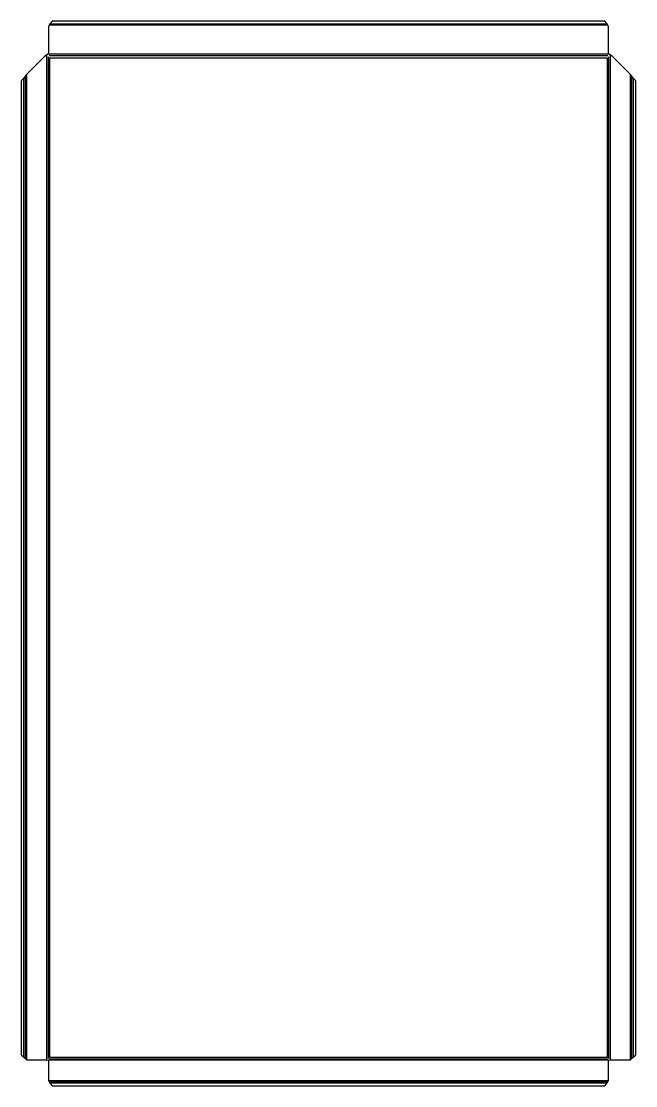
# Model space of a CAD drawing. Header units: millimetres. Extents: x -25 to 463, y 0 to 845.
import ezdxf

# ---------------------------------------------------------------- set-up
doc = ezdxf.new("R2010")
doc.units = ezdxf.units.MM

msp = doc.modelspace()

# ---------------------------------------------------------------- linework, layer by layer
at = {"layer": 'BEND'}
for p, q in [((441.12, 842.11), (-2.26, 842.11)), ((-3.2, 816.52), (-3.2, 21.52)), ((441.38, 817.22), (-2.52, 817.22)), ((442.06, 21.52), (442.06, 816.52)), ((-21.46, 800.9), (-21.46, 21.56)), ((460.32, 21.56), (460.32, 800.9)), ((-2.52, 21.39), (441.38, 21.39)), ((-2.49, 3.13), (441.34, 3.13))]:
    msp.add_line(p, q, dxfattribs=at)
at = {"layer": 'BEND_EXTENT'}
for p, q in [((441.38, 841.54), (-2.52, 841.54)), ((-2, 842.68), (440.86, 842.68)), ((-4.33, 20.52), (-4.33, 817.52)), ((-2.97, 818.92), (441.83, 818.92)), ((443.19, 817.52), (443.19, 20.52)), ((-22.59, 22.59), (-22.59, 799.45)), ((-20.33, 802.35), (-20.33, 20.52)), ((459.19, 20.52), (459.19, 802.35)), ((461.45, 799.45), (461.45, 22.59)), ((441.83, 20.26), (-2.97, 20.26)), ((-2.97, 4.26), (441.83, 4.26)), ((440.86, 2), (-2, 2))]:
    msp.add_line(p, q, dxfattribs=at)
msp.add_lwpolyline([(440.93, 22.52), (440.93, 815.52), (-2.07, 815.52), (-2.07, 22.52)], close=True, dxfattribs=at)
at = {"layer": 'OUTER_PROFILES'}
msp.add_lwpolyline([(443.19, 20.52), (459.19, 20.52), (461.45, 22.59), (463.45, 24.59), (463.45, 797.45), (461.45, 799.45), (459.19, 802.35), (444.61, 816.94), (441.83, 818.92), (441.83, 840.26), (441.38, 841.54), (440.86, 842.68), (438.86, 844.68), (0, 844.68), (-2, 842.68), (-2.52, 841.54), (-2.97, 840.26), (-2.97, 818.92), (-5.75, 816.94), (-20.33, 802.35), (-22.59, 799.45), (-24.59, 797.45), (-24.59, 24.59), (-22.59, 22.59), (-20.33, 20.52), (-4.33, 20.52), (-2.97, 20.26), (-2.97, 4.26), (-2, 2), (0, 0), (438.86, 0), (440.86, 2), (441.83, 4.26), (441.83, 20.26)], close=True, dxfattribs=at)

doc.saveas('drawing.dxf')
